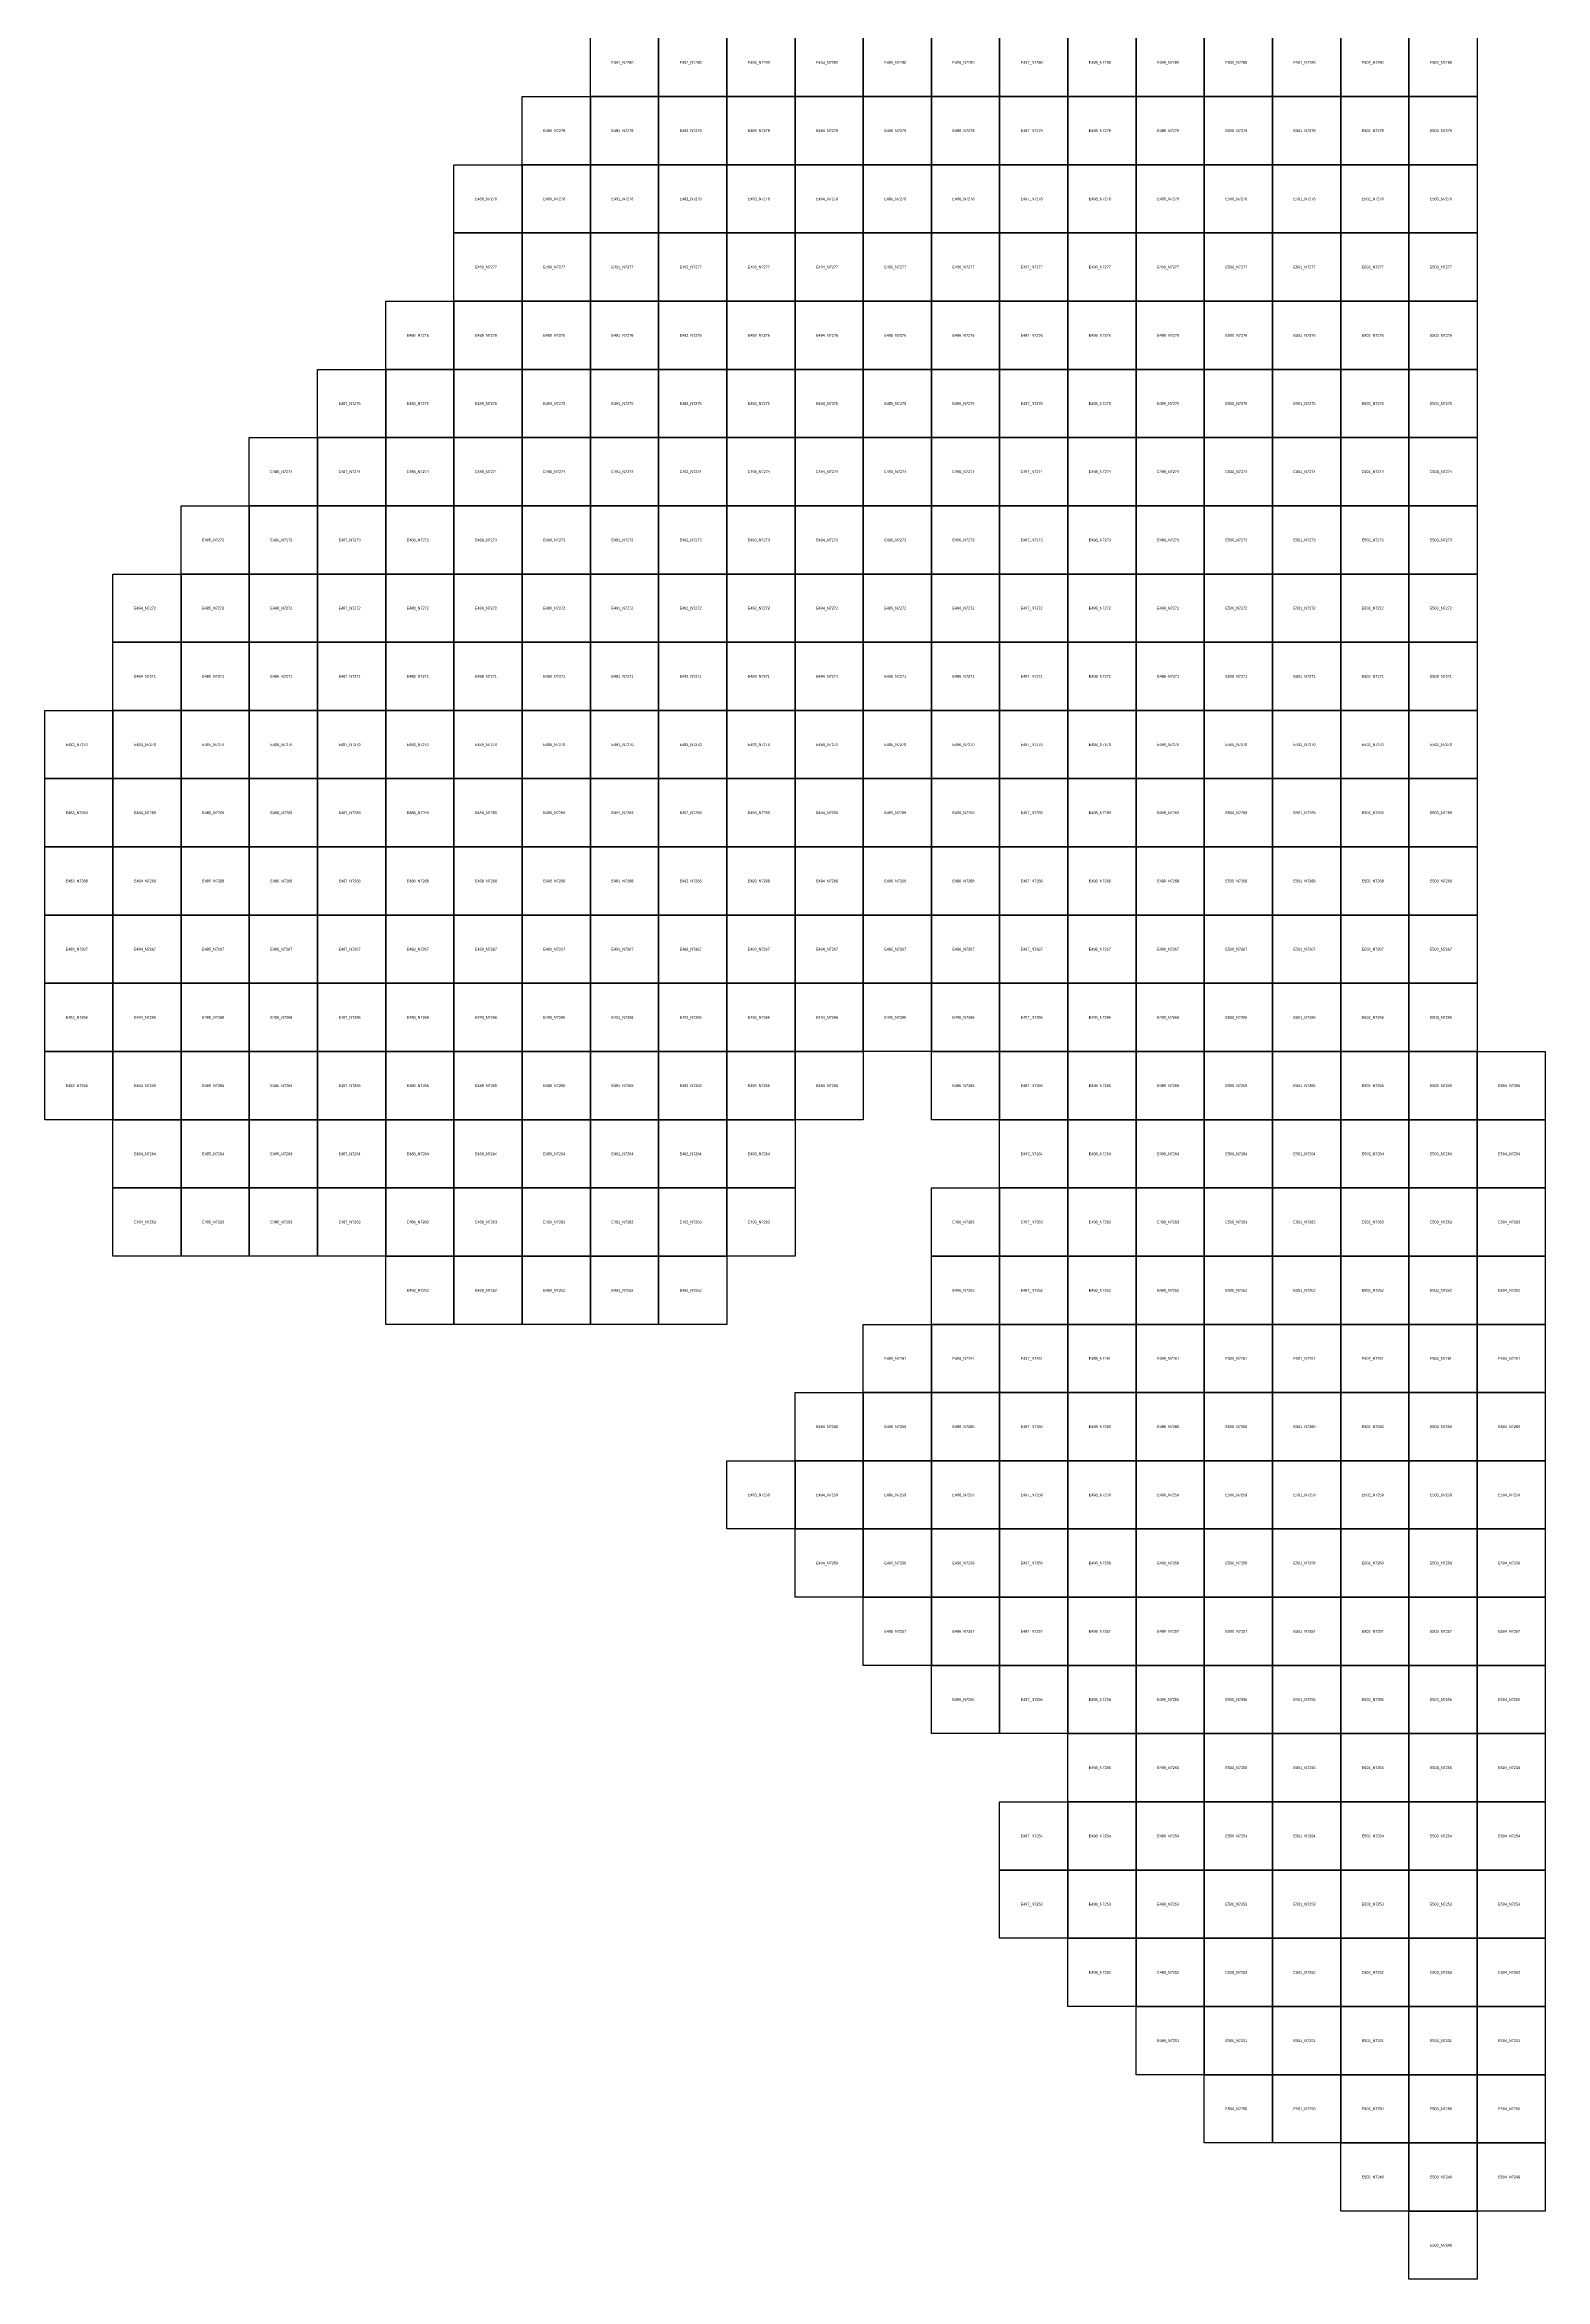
# Model space of a CAD drawing. Extents: x 325010 to 598009, y 7224244 to 7546188.
# Drawn here: x 483000 to 505000, y 7248000 to 7280760 of the extents above; entities that cross this region are included whole.
import ezdxf

# ---------------------------------------------------------------- set-up
doc = ezdxf.new("R2010")
doc.units = 0
doc.layers.add('Limpopo_1', color=7, linetype='Continuous')

msp = doc.modelspace()

# ---------------------------------------------------------------- linework, layer by layer
for points in [[(503000, 7280000), (503000, 7281000), (504000, 7281000), (504000, 7280000)], [(503000, 7279000), (503000, 7280000), (504000, 7280000), (504000, 7279000)], [(503000, 7278000), (503000, 7279000), (504000, 7279000), (504000, 7278000)], [(503000, 7277000), (503000, 7278000), (504000, 7278000), (504000, 7277000)], [(503000, 7276000), (503000, 7277000), (504000, 7277000), (504000, 7276000)], [(503000, 7275000), (503000, 7276000), (504000, 7276000), (504000, 7275000)], [(503000, 7274000), (503000, 7275000), (504000, 7275000), (504000, 7274000)], [(503000, 7273000), (503000, 7274000), (504000, 7274000), (504000, 7273000)], [(503000, 7272000), (503000, 7273000), (504000, 7273000), (504000, 7272000)], [(503000, 7271000), (503000, 7272000), (504000, 7272000), (504000, 7271000)], [(503000, 7270000), (503000, 7271000), (504000, 7271000), (504000, 7270000)], [(503000, 7269000), (503000, 7270000), (504000, 7270000), (504000, 7269000)], [(503000, 7268000), (503000, 7269000), (504000, 7269000), (504000, 7268000)], [(503000, 7267000), (503000, 7268000), (504000, 7268000), (504000, 7267000)], [(503000, 7266000), (503000, 7267000), (504000, 7267000), (504000, 7266000)], [(503000, 7265000), (503000, 7266000), (504000, 7266000), (504000, 7265000)], [(504000, 7265000), (504000, 7266000), (505000, 7266000), (505000, 7265000)], [(504000, 7264000), (504000, 7265000), (505000, 7265000), (505000, 7264000)], [(504000, 7263000), (504000, 7264000), (505000, 7264000), (505000, 7263000)], [(504000, 7262000), (504000, 7263000), (505000, 7263000), (505000, 7262000)], [(504000, 7261000), (504000, 7262000), (505000, 7262000), (505000, 7261000)], [(504000, 7260000), (504000, 7261000), (505000, 7261000), (505000, 7260000)], [(504000, 7259000), (504000, 7260000), (505000, 7260000), (505000, 7259000)], [(504000, 7258000), (504000, 7259000), (505000, 7259000), (505000, 7258000)], [(504000, 7257000), (504000, 7258000), (505000, 7258000), (505000, 7257000)], [(504000, 7256000), (504000, 7257000), (505000, 7257000), (505000, 7256000)], [(504000, 7255000), (504000, 7256000), (505000, 7256000), (505000, 7255000)], [(504000, 7254000), (504000, 7255000), (505000, 7255000), (505000, 7254000)], [(504000, 7253000), (504000, 7254000), (505000, 7254000), (505000, 7253000)], [(504000, 7252000), (504000, 7253000), (505000, 7253000), (505000, 7252000)], [(504000, 7251000), (504000, 7252000), (505000, 7252000), (505000, 7251000)], [(504000, 7250000), (504000, 7251000), (505000, 7251000), (505000, 7250000)], [(504000, 7249000), (504000, 7250000), (505000, 7250000), (505000, 7249000)]]:
    msp.add_lwpolyline(points, close=True)
at = {"layer": 'Limpopo_1'}
for points in [[(491000, 7280000), (491000, 7281000), (492000, 7281000), (492000, 7280000)], [(492000, 7280000), (492000, 7281000), (493000, 7281000), (493000, 7280000)], [(493000, 7280000), (493000, 7281000), (494000, 7281000), (494000, 7280000)], [(494000, 7280000), (494000, 7281000), (495000, 7281000), (495000, 7280000)], [(495000, 7280000), (495000, 7281000), (496000, 7281000), (496000, 7280000)], [(496000, 7280000), (496000, 7281000), (497000, 7281000), (497000, 7280000)], [(497000, 7280000), (497000, 7281000), (498000, 7281000), (498000, 7280000)], [(498000, 7280000), (498000, 7281000), (499000, 7281000), (499000, 7280000)], [(499000, 7280000), (499000, 7281000), (500000, 7281000), (500000, 7280000)], [(500000, 7280000), (500000, 7281000), (501000, 7281000), (501000, 7280000)], [(501000, 7280000), (501000, 7281000), (502000, 7281000), (502000, 7280000)], [(502000, 7280000), (502000, 7281000), (503000, 7281000), (503000, 7280000)], [(490000, 7279000), (490000, 7280000), (491000, 7280000), (491000, 7279000)], [(491000, 7279000), (491000, 7280000), (492000, 7280000), (492000, 7279000)], [(492000, 7279000), (492000, 7280000), (493000, 7280000), (493000, 7279000)], [(493000, 7279000), (493000, 7280000), (494000, 7280000), (494000, 7279000)], [(494000, 7279000), (494000, 7280000), (495000, 7280000), (495000, 7279000)], [(495000, 7279000), (495000, 7280000), (496000, 7280000), (496000, 7279000)], [(496000, 7279000), (496000, 7280000), (497000, 7280000), (497000, 7279000)], [(497000, 7279000), (497000, 7280000), (498000, 7280000), (498000, 7279000)], [(498000, 7279000), (498000, 7280000), (499000, 7280000), (499000, 7279000)], [(499000, 7279000), (499000, 7280000), (500000, 7280000), (500000, 7279000)], [(500000, 7279000), (500000, 7280000), (501000, 7280000), (501000, 7279000)], [(501000, 7279000), (501000, 7280000), (502000, 7280000), (502000, 7279000)], [(502000, 7279000), (502000, 7280000), (503000, 7280000), (503000, 7279000)], [(489000, 7278000), (489000, 7279000), (490000, 7279000), (490000, 7278000)], [(490000, 7278000), (490000, 7279000), (491000, 7279000), (491000, 7278000)], [(491000, 7278000), (491000, 7279000), (492000, 7279000), (492000, 7278000)], [(492000, 7278000), (492000, 7279000), (493000, 7279000), (493000, 7278000)], [(493000, 7278000), (493000, 7279000), (494000, 7279000), (494000, 7278000)], [(494000, 7278000), (494000, 7279000), (495000, 7279000), (495000, 7278000)], [(495000, 7278000), (495000, 7279000), (496000, 7279000), (496000, 7278000)], [(496000, 7278000), (496000, 7279000), (497000, 7279000), (497000, 7278000)], [(497000, 7278000), (497000, 7279000), (498000, 7279000), (498000, 7278000)], [(498000, 7278000), (498000, 7279000), (499000, 7279000), (499000, 7278000)], [(499000, 7278000), (499000, 7279000), (500000, 7279000), (500000, 7278000)], [(500000, 7278000), (500000, 7279000), (501000, 7279000), (501000, 7278000)], [(501000, 7278000), (501000, 7279000), (502000, 7279000), (502000, 7278000)], [(502000, 7278000), (502000, 7279000), (503000, 7279000), (503000, 7278000)], [(489000, 7277000), (489000, 7278000), (490000, 7278000), (490000, 7277000)], [(490000, 7277000), (490000, 7278000), (491000, 7278000), (491000, 7277000)], [(491000, 7277000), (491000, 7278000), (492000, 7278000), (492000, 7277000)], [(492000, 7277000), (492000, 7278000), (493000, 7278000), (493000, 7277000)], [(493000, 7277000), (493000, 7278000), (494000, 7278000), (494000, 7277000)], [(494000, 7277000), (494000, 7278000), (495000, 7278000), (495000, 7277000)], [(495000, 7277000), (495000, 7278000), (496000, 7278000), (496000, 7277000)], [(496000, 7277000), (496000, 7278000), (497000, 7278000), (497000, 7277000)], [(497000, 7277000), (497000, 7278000), (498000, 7278000), (498000, 7277000)], [(498000, 7277000), (498000, 7278000), (499000, 7278000), (499000, 7277000)], [(499000, 7277000), (499000, 7278000), (500000, 7278000), (500000, 7277000)], [(500000, 7277000), (500000, 7278000), (501000, 7278000), (501000, 7277000)], [(501000, 7277000), (501000, 7278000), (502000, 7278000), (502000, 7277000)], [(502000, 7277000), (502000, 7278000), (503000, 7278000), (503000, 7277000)], [(488000, 7276000), (488000, 7277000), (489000, 7277000), (489000, 7276000)], [(489000, 7276000), (489000, 7277000), (490000, 7277000), (490000, 7276000)], [(490000, 7276000), (490000, 7277000), (491000, 7277000), (491000, 7276000)], [(491000, 7276000), (491000, 7277000), (492000, 7277000), (492000, 7276000)], [(492000, 7276000), (492000, 7277000), (493000, 7277000), (493000, 7276000)], [(493000, 7276000), (493000, 7277000), (494000, 7277000), (494000, 7276000)], [(494000, 7276000), (494000, 7277000), (495000, 7277000), (495000, 7276000)], [(495000, 7276000), (495000, 7277000), (496000, 7277000), (496000, 7276000)], [(496000, 7276000), (496000, 7277000), (497000, 7277000), (497000, 7276000)], [(497000, 7276000), (497000, 7277000), (498000, 7277000), (498000, 7276000)], [(498000, 7276000), (498000, 7277000), (499000, 7277000), (499000, 7276000)], [(499000, 7276000), (499000, 7277000), (500000, 7277000), (500000, 7276000)], [(500000, 7276000), (500000, 7277000), (501000, 7277000), (501000, 7276000)], [(501000, 7276000), (501000, 7277000), (502000, 7277000), (502000, 7276000)], [(502000, 7276000), (502000, 7277000), (503000, 7277000), (503000, 7276000)], [(487000, 7275000), (487000, 7276000), (488000, 7276000), (488000, 7275000)], [(488000, 7275000), (488000, 7276000), (489000, 7276000), (489000, 7275000)], [(489000, 7275000), (489000, 7276000), (490000, 7276000), (490000, 7275000)], [(490000, 7275000), (490000, 7276000), (491000, 7276000), (491000, 7275000)], [(491000, 7275000), (491000, 7276000), (492000, 7276000), (492000, 7275000)], [(492000, 7275000), (492000, 7276000), (493000, 7276000), (493000, 7275000)], [(493000, 7275000), (493000, 7276000), (494000, 7276000), (494000, 7275000)], [(494000, 7275000), (494000, 7276000), (495000, 7276000), (495000, 7275000)], [(495000, 7275000), (495000, 7276000), (496000, 7276000), (496000, 7275000)], [(496000, 7275000), (496000, 7276000), (497000, 7276000), (497000, 7275000)], [(497000, 7275000), (497000, 7276000), (498000, 7276000), (498000, 7275000)], [(498000, 7275000), (498000, 7276000), (499000, 7276000), (499000, 7275000)], [(499000, 7275000), (499000, 7276000), (500000, 7276000), (500000, 7275000)], [(500000, 7275000), (500000, 7276000), (501000, 7276000), (501000, 7275000)], [(501000, 7275000), (501000, 7276000), (502000, 7276000), (502000, 7275000)], [(502000, 7275000), (502000, 7276000), (503000, 7276000), (503000, 7275000)], [(486000, 7274000), (486000, 7275000), (487000, 7275000), (487000, 7274000)], [(487000, 7274000), (487000, 7275000), (488000, 7275000), (488000, 7274000)], [(488000, 7274000), (488000, 7275000), (489000, 7275000), (489000, 7274000)], [(489000, 7274000), (489000, 7275000), (490000, 7275000), (490000, 7274000)], [(490000, 7274000), (490000, 7275000), (491000, 7275000), (491000, 7274000)], [(491000, 7274000), (491000, 7275000), (492000, 7275000), (492000, 7274000)], [(492000, 7274000), (492000, 7275000), (493000, 7275000), (493000, 7274000)], [(493000, 7274000), (493000, 7275000), (494000, 7275000), (494000, 7274000)], [(494000, 7274000), (494000, 7275000), (495000, 7275000), (495000, 7274000)], [(495000, 7274000), (495000, 7275000), (496000, 7275000), (496000, 7274000)], [(496000, 7274000), (496000, 7275000), (497000, 7275000), (497000, 7274000)], [(497000, 7274000), (497000, 7275000), (498000, 7275000), (498000, 7274000)], [(498000, 7274000), (498000, 7275000), (499000, 7275000), (499000, 7274000)], [(499000, 7274000), (499000, 7275000), (500000, 7275000), (500000, 7274000)], [(500000, 7274000), (500000, 7275000), (501000, 7275000), (501000, 7274000)], [(501000, 7274000), (501000, 7275000), (502000, 7275000), (502000, 7274000)], [(502000, 7274000), (502000, 7275000), (503000, 7275000), (503000, 7274000)], [(485000, 7273000), (485000, 7274000), (486000, 7274000), (486000, 7273000)], [(486000, 7273000), (486000, 7274000), (487000, 7274000), (487000, 7273000)], [(487000, 7273000), (487000, 7274000), (488000, 7274000), (488000, 7273000)], [(488000, 7273000), (488000, 7274000), (489000, 7274000), (489000, 7273000)], [(489000, 7273000), (489000, 7274000), (490000, 7274000), (490000, 7273000)], [(490000, 7273000), (490000, 7274000), (491000, 7274000), (491000, 7273000)], [(491000, 7273000), (491000, 7274000), (492000, 7274000), (492000, 7273000)], [(492000, 7273000), (492000, 7274000), (493000, 7274000), (493000, 7273000)], [(493000, 7273000), (493000, 7274000), (494000, 7274000), (494000, 7273000)], [(494000, 7273000), (494000, 7274000), (495000, 7274000), (495000, 7273000)], [(495000, 7273000), (495000, 7274000), (496000, 7274000), (496000, 7273000)], [(496000, 7273000), (496000, 7274000), (497000, 7274000), (497000, 7273000)], [(497000, 7273000), (497000, 7274000), (498000, 7274000), (498000, 7273000)], [(498000, 7273000), (498000, 7274000), (499000, 7274000), (499000, 7273000)], [(499000, 7273000), (499000, 7274000), (500000, 7274000), (500000, 7273000)], [(500000, 7273000), (500000, 7274000), (501000, 7274000), (501000, 7273000)], [(501000, 7273000), (501000, 7274000), (502000, 7274000), (502000, 7273000)], [(502000, 7273000), (502000, 7274000), (503000, 7274000), (503000, 7273000)], [(484000, 7272000), (484000, 7273000), (485000, 7273000), (485000, 7272000)], [(485000, 7272000), (485000, 7273000), (486000, 7273000), (486000, 7272000)], [(486000, 7272000), (486000, 7273000), (487000, 7273000), (487000, 7272000)], [(487000, 7272000), (487000, 7273000), (488000, 7273000), (488000, 7272000)], [(488000, 7272000), (488000, 7273000), (489000, 7273000), (489000, 7272000)], [(489000, 7272000), (489000, 7273000), (490000, 7273000), (490000, 7272000)], [(490000, 7272000), (490000, 7273000), (491000, 7273000), (491000, 7272000)], [(491000, 7272000), (491000, 7273000), (492000, 7273000), (492000, 7272000)], [(492000, 7272000), (492000, 7273000), (493000, 7273000), (493000, 7272000)], [(493000, 7272000), (493000, 7273000), (494000, 7273000), (494000, 7272000)], [(494000, 7272000), (494000, 7273000), (495000, 7273000), (495000, 7272000)], [(495000, 7272000), (495000, 7273000), (496000, 7273000), (496000, 7272000)], [(496000, 7272000), (496000, 7273000), (497000, 7273000), (497000, 7272000)], [(497000, 7272000), (497000, 7273000), (498000, 7273000), (498000, 7272000)], [(498000, 7272000), (498000, 7273000), (499000, 7273000), (499000, 7272000)], [(499000, 7272000), (499000, 7273000), (500000, 7273000), (500000, 7272000)], [(500000, 7272000), (500000, 7273000), (501000, 7273000), (501000, 7272000)], [(501000, 7272000), (501000, 7273000), (502000, 7273000), (502000, 7272000)], [(502000, 7272000), (502000, 7273000), (503000, 7273000), (503000, 7272000)], [(484000, 7271000), (484000, 7272000), (485000, 7272000), (485000, 7271000)], [(485000, 7271000), (485000, 7272000), (486000, 7272000), (486000, 7271000)], [(486000, 7271000), (486000, 7272000), (487000, 7272000), (487000, 7271000)], [(487000, 7271000), (487000, 7272000), (488000, 7272000), (488000, 7271000)], [(488000, 7271000), (488000, 7272000), (489000, 7272000), (489000, 7271000)], [(489000, 7271000), (489000, 7272000), (490000, 7272000), (490000, 7271000)], [(490000, 7271000), (490000, 7272000), (491000, 7272000), (491000, 7271000)], [(491000, 7271000), (491000, 7272000), (492000, 7272000), (492000, 7271000)], [(492000, 7271000), (492000, 7272000), (493000, 7272000), (493000, 7271000)], [(493000, 7271000), (493000, 7272000), (494000, 7272000), (494000, 7271000)], [(494000, 7271000), (494000, 7272000), (495000, 7272000), (495000, 7271000)], [(495000, 7271000), (495000, 7272000), (496000, 7272000), (496000, 7271000)], [(496000, 7271000), (496000, 7272000), (497000, 7272000), (497000, 7271000)], [(497000, 7271000), (497000, 7272000), (498000, 7272000), (498000, 7271000)], [(498000, 7271000), (498000, 7272000), (499000, 7272000), (499000, 7271000)], [(499000, 7271000), (499000, 7272000), (500000, 7272000), (500000, 7271000)], [(500000, 7271000), (500000, 7272000), (501000, 7272000), (501000, 7271000)], [(501000, 7271000), (501000, 7272000), (502000, 7272000), (502000, 7271000)], [(502000, 7271000), (502000, 7272000), (503000, 7272000), (503000, 7271000)], [(483000, 7270000), (483000, 7271000), (484000, 7271000), (484000, 7270000)], [(484000, 7270000), (484000, 7271000), (485000, 7271000), (485000, 7270000)], [(485000, 7270000), (485000, 7271000), (486000, 7271000), (486000, 7270000)], [(486000, 7270000), (486000, 7271000), (487000, 7271000), (487000, 7270000)], [(487000, 7270000), (487000, 7271000), (488000, 7271000), (488000, 7270000)], [(488000, 7270000), (488000, 7271000), (489000, 7271000), (489000, 7270000)], [(489000, 7270000), (489000, 7271000), (490000, 7271000), (490000, 7270000)], [(490000, 7270000), (490000, 7271000), (491000, 7271000), (491000, 7270000)], [(491000, 7270000), (491000, 7271000), (492000, 7271000), (492000, 7270000)], [(492000, 7270000), (492000, 7271000), (493000, 7271000), (493000, 7270000)], [(493000, 7270000), (493000, 7271000), (494000, 7271000), (494000, 7270000)], [(494000, 7270000), (494000, 7271000), (495000, 7271000), (495000, 7270000)], [(495000, 7270000), (495000, 7271000), (496000, 7271000), (496000, 7270000)], [(496000, 7270000), (496000, 7271000), (497000, 7271000), (497000, 7270000)], [(497000, 7270000), (497000, 7271000), (498000, 7271000), (498000, 7270000)], [(498000, 7270000), (498000, 7271000), (499000, 7271000), (499000, 7270000)], [(499000, 7270000), (499000, 7271000), (500000, 7271000), (500000, 7270000)], [(500000, 7270000), (500000, 7271000), (501000, 7271000), (501000, 7270000)], [(501000, 7270000), (501000, 7271000), (502000, 7271000), (502000, 7270000)], [(502000, 7270000), (502000, 7271000), (503000, 7271000), (503000, 7270000)], [(483000, 7269000), (483000, 7270000), (484000, 7270000), (484000, 7269000)], [(484000, 7269000), (484000, 7270000), (485000, 7270000), (485000, 7269000)], [(485000, 7269000), (485000, 7270000), (486000, 7270000), (486000, 7269000)], [(486000, 7269000), (486000, 7270000), (487000, 7270000), (487000, 7269000)], [(487000, 7269000), (487000, 7270000), (488000, 7270000), (488000, 7269000)], [(488000, 7269000), (488000, 7270000), (489000, 7270000), (489000, 7269000)], [(489000, 7269000), (489000, 7270000), (490000, 7270000), (490000, 7269000)], [(490000, 7269000), (490000, 7270000), (491000, 7270000), (491000, 7269000)], [(491000, 7269000), (491000, 7270000), (492000, 7270000), (492000, 7269000)], [(492000, 7269000), (492000, 7270000), (493000, 7270000), (493000, 7269000)], [(493000, 7269000), (493000, 7270000), (494000, 7270000), (494000, 7269000)], [(494000, 7269000), (494000, 7270000), (495000, 7270000), (495000, 7269000)], [(495000, 7269000), (495000, 7270000), (496000, 7270000), (496000, 7269000)], [(496000, 7269000), (496000, 7270000), (497000, 7270000), (497000, 7269000)], [(497000, 7269000), (497000, 7270000), (498000, 7270000), (498000, 7269000)], [(498000, 7269000), (498000, 7270000), (499000, 7270000), (499000, 7269000)], [(499000, 7269000), (499000, 7270000), (500000, 7270000), (500000, 7269000)], [(500000, 7269000), (500000, 7270000), (501000, 7270000), (501000, 7269000)], [(501000, 7269000), (501000, 7270000), (502000, 7270000), (502000, 7269000)], [(502000, 7269000), (502000, 7270000), (503000, 7270000), (503000, 7269000)], [(483000, 7268000), (483000, 7269000), (484000, 7269000), (484000, 7268000)], [(484000, 7268000), (484000, 7269000), (485000, 7269000), (485000, 7268000)], [(485000, 7268000), (485000, 7269000), (486000, 7269000), (486000, 7268000)], [(486000, 7268000), (486000, 7269000), (487000, 7269000), (487000, 7268000)], [(487000, 7268000), (487000, 7269000), (488000, 7269000), (488000, 7268000)], [(488000, 7268000), (488000, 7269000), (489000, 7269000), (489000, 7268000)], [(489000, 7268000), (489000, 7269000), (490000, 7269000), (490000, 7268000)], [(490000, 7268000), (490000, 7269000), (491000, 7269000), (491000, 7268000)], [(491000, 7268000), (491000, 7269000), (492000, 7269000), (492000, 7268000)], [(492000, 7268000), (492000, 7269000), (493000, 7269000), (493000, 7268000)], [(493000, 7268000), (493000, 7269000), (494000, 7269000), (494000, 7268000)], [(494000, 7268000), (494000, 7269000), (495000, 7269000), (495000, 7268000)], [(495000, 7268000), (495000, 7269000), (496000, 7269000), (496000, 7268000)], [(496000, 7268000), (496000, 7269000), (497000, 7269000), (497000, 7268000)], [(497000, 7268000), (497000, 7269000), (498000, 7269000), (498000, 7268000)], [(498000, 7268000), (498000, 7269000), (499000, 7269000), (499000, 7268000)], [(499000, 7268000), (499000, 7269000), (500000, 7269000), (500000, 7268000)], [(500000, 7268000), (500000, 7269000), (501000, 7269000), (501000, 7268000)], [(501000, 7268000), (501000, 7269000), (502000, 7269000), (502000, 7268000)], [(502000, 7268000), (502000, 7269000), (503000, 7269000), (503000, 7268000)], [(483000, 7267000), (483000, 7268000), (484000, 7268000), (484000, 7267000)], [(484000, 7267000), (484000, 7268000), (485000, 7268000), (485000, 7267000)], [(485000, 7267000), (485000, 7268000), (486000, 7268000), (486000, 7267000)], [(486000, 7267000), (486000, 7268000), (487000, 7268000), (487000, 7267000)], [(487000, 7267000), (487000, 7268000), (488000, 7268000), (488000, 7267000)], [(488000, 7267000), (488000, 7268000), (489000, 7268000), (489000, 7267000)], [(489000, 7267000), (489000, 7268000), (490000, 7268000), (490000, 7267000)], [(490000, 7267000), (490000, 7268000), (491000, 7268000), (491000, 7267000)], [(491000, 7267000), (491000, 7268000), (492000, 7268000), (492000, 7267000)], [(492000, 7267000), (492000, 7268000), (493000, 7268000), (493000, 7267000)], [(493000, 7267000), (493000, 7268000), (494000, 7268000), (494000, 7267000)], [(494000, 7267000), (494000, 7268000), (495000, 7268000), (495000, 7267000)], [(495000, 7267000), (495000, 7268000), (496000, 7268000), (496000, 7267000)], [(496000, 7267000), (496000, 7268000), (497000, 7268000), (497000, 7267000)], [(497000, 7267000), (497000, 7268000), (498000, 7268000), (498000, 7267000)], [(498000, 7267000), (498000, 7268000), (499000, 7268000), (499000, 7267000)], [(499000, 7267000), (499000, 7268000), (500000, 7268000), (500000, 7267000)], [(500000, 7267000), (500000, 7268000), (501000, 7268000), (501000, 7267000)], [(501000, 7267000), (501000, 7268000), (502000, 7268000), (502000, 7267000)], [(502000, 7267000), (502000, 7268000), (503000, 7268000), (503000, 7267000)], [(483000, 7266000), (483000, 7267000), (484000, 7267000), (484000, 7266000)], [(484000, 7266000), (484000, 7267000), (485000, 7267000), (485000, 7266000)], [(485000, 7266000), (485000, 7267000), (486000, 7267000), (486000, 7266000)], [(486000, 7266000), (486000, 7267000), (487000, 7267000), (487000, 7266000)], [(487000, 7266000), (487000, 7267000), (488000, 7267000), (488000, 7266000)], [(488000, 7266000), (488000, 7267000), (489000, 7267000), (489000, 7266000)], [(489000, 7266000), (489000, 7267000), (490000, 7267000), (490000, 7266000)], [(490000, 7266000), (490000, 7267000), (491000, 7267000), (491000, 7266000)], [(491000, 7266000), (491000, 7267000), (492000, 7267000), (492000, 7266000)], [(492000, 7266000), (492000, 7267000), (493000, 7267000), (493000, 7266000)], [(493000, 7266000), (493000, 7267000), (494000, 7267000), (494000, 7266000)], [(494000, 7266000), (494000, 7267000), (495000, 7267000), (495000, 7266000)], [(495000, 7266000), (495000, 7267000), (496000, 7267000), (496000, 7266000)], [(496000, 7266000), (496000, 7267000), (497000, 7267000), (497000, 7266000)], [(497000, 7266000), (497000, 7267000), (498000, 7267000), (498000, 7266000)], [(498000, 7266000), (498000, 7267000), (499000, 7267000), (499000, 7266000)], [(499000, 7266000), (499000, 7267000), (500000, 7267000), (500000, 7266000)], [(500000, 7266000), (500000, 7267000), (501000, 7267000), (501000, 7266000)], [(501000, 7266000), (501000, 7267000), (502000, 7267000), (502000, 7266000)], [(502000, 7266000), (502000, 7267000), (503000, 7267000), (503000, 7266000)], [(483000, 7265000), (483000, 7266000), (484000, 7266000), (484000, 7265000)], [(484000, 7265000), (484000, 7266000), (485000, 7266000), (485000, 7265000)], [(485000, 7265000), (485000, 7266000), (486000, 7266000), (486000, 7265000)], [(486000, 7265000), (486000, 7266000), (487000, 7266000), (487000, 7265000)], [(487000, 7265000), (487000, 7266000), (488000, 7266000), (488000, 7265000)], [(488000, 7265000), (488000, 7266000), (489000, 7266000), (489000, 7265000)], [(489000, 7265000), (489000, 7266000), (490000, 7266000), (490000, 7265000)], [(490000, 7265000), (490000, 7266000), (491000, 7266000), (491000, 7265000)], [(491000, 7265000), (491000, 7266000), (492000, 7266000), (492000, 7265000)], [(492000, 7265000), (492000, 7266000), (493000, 7266000), (493000, 7265000)], [(493000, 7265000), (493000, 7266000), (494000, 7266000), (494000, 7265000)], [(494000, 7265000), (494000, 7266000), (495000, 7266000), (495000, 7265000)], [(496000, 7265000), (496000, 7266000), (497000, 7266000), (497000, 7265000)], [(497000, 7265000), (497000, 7266000), (498000, 7266000), (498000, 7265000)], [(498000, 7265000), (498000, 7266000), (499000, 7266000), (499000, 7265000)], [(499000, 7265000), (499000, 7266000), (500000, 7266000), (500000, 7265000)], [(500000, 7265000), (500000, 7266000), (501000, 7266000), (501000, 7265000)], [(501000, 7265000), (501000, 7266000), (502000, 7266000), (502000, 7265000)], [(502000, 7265000), (502000, 7266000), (503000, 7266000), (503000, 7265000)], [(484000, 7264000), (484000, 7265000), (485000, 7265000), (485000, 7264000)], [(485000, 7264000), (485000, 7265000), (486000, 7265000), (486000, 7264000)], [(486000, 7264000), (486000, 7265000), (487000, 7265000), (487000, 7264000)], [(487000, 7264000), (487000, 7265000), (488000, 7265000), (488000, 7264000)], [(488000, 7264000), (488000, 7265000), (489000, 7265000), (489000, 7264000)], [(489000, 7264000), (489000, 7265000), (490000, 7265000), (490000, 7264000)], [(490000, 7264000), (490000, 7265000), (491000, 7265000), (491000, 7264000)], [(491000, 7264000), (491000, 7265000), (492000, 7265000), (492000, 7264000)], [(492000, 7264000), (492000, 7265000), (493000, 7265000), (493000, 7264000)], [(493000, 7264000), (493000, 7265000), (494000, 7265000), (494000, 7264000)], [(497000, 7264000), (497000, 7265000), (498000, 7265000), (498000, 7264000)], [(498000, 7264000), (498000, 7265000), (499000, 7265000), (499000, 7264000)], [(499000, 7264000), (499000, 7265000), (500000, 7265000), (500000, 7264000)], [(500000, 7264000), (500000, 7265000), (501000, 7265000), (501000, 7264000)], [(501000, 7264000), (501000, 7265000), (502000, 7265000), (502000, 7264000)], [(502000, 7264000), (502000, 7265000), (503000, 7265000), (503000, 7264000)], [(503000, 7264000), (503000, 7265000), (504000, 7265000), (504000, 7264000)], [(484000, 7263000), (484000, 7264000), (485000, 7264000), (485000, 7263000)], [(485000, 7263000), (485000, 7264000), (486000, 7264000), (486000, 7263000)], [(486000, 7263000), (486000, 7264000), (487000, 7264000), (487000, 7263000)], [(487000, 7263000), (487000, 7264000), (488000, 7264000), (488000, 7263000)], [(488000, 7263000), (488000, 7264000), (489000, 7264000), (489000, 7263000)], [(489000, 7263000), (489000, 7264000), (490000, 7264000), (490000, 7263000)], [(490000, 7263000), (490000, 7264000), (491000, 7264000), (491000, 7263000)], [(491000, 7263000), (491000, 7264000), (492000, 7264000), (492000, 7263000)], [(492000, 7263000), (492000, 7264000), (493000, 7264000), (493000, 7263000)], [(493000, 7263000), (493000, 7264000), (494000, 7264000), (494000, 7263000)], [(496000, 7263000), (496000, 7264000), (497000, 7264000), (497000, 7263000)], [(497000, 7263000), (497000, 7264000), (498000, 7264000), (498000, 7263000)], [(498000, 7263000), (498000, 7264000), (499000, 7264000), (499000, 7263000)], [(499000, 7263000), (499000, 7264000), (500000, 7264000), (500000, 7263000)], [(500000, 7263000), (500000, 7264000), (501000, 7264000), (501000, 7263000)], [(501000, 7263000), (501000, 7264000), (502000, 7264000), (502000, 7263000)], [(502000, 7263000), (502000, 7264000), (503000, 7264000), (503000, 7263000)], [(503000, 7263000), (503000, 7264000), (504000, 7264000), (504000, 7263000)], [(488000, 7262000), (488000, 7263000), (489000, 7263000), (489000, 7262000)], [(489000, 7262000), (489000, 7263000), (490000, 7263000), (490000, 7262000)], [(490000, 7262000), (490000, 7263000), (491000, 7263000), (491000, 7262000)], [(491000, 7262000), (491000, 7263000), (492000, 7263000), (492000, 7262000)], [(492000, 7262000), (492000, 7263000), (493000, 7263000), (493000, 7262000)], [(496000, 7262000), (496000, 7263000), (497000, 7263000), (497000, 7262000)], [(497000, 7262000), (497000, 7263000), (498000, 7263000), (498000, 7262000)], [(498000, 7262000), (498000, 7263000), (499000, 7263000), (499000, 7262000)], [(499000, 7262000), (499000, 7263000), (500000, 7263000), (500000, 7262000)], [(500000, 7262000), (500000, 7263000), (501000, 7263000), (501000, 7262000)], [(501000, 7262000), (501000, 7263000), (502000, 7263000), (502000, 7262000)], [(502000, 7262000), (502000, 7263000), (503000, 7263000), (503000, 7262000)], [(503000, 7262000), (503000, 7263000), (504000, 7263000), (504000, 7262000)], [(495000, 7261000), (495000, 7262000), (496000, 7262000), (496000, 7261000)], [(496000, 7261000), (496000, 7262000), (497000, 7262000), (497000, 7261000)], [(497000, 7261000), (497000, 7262000), (498000, 7262000), (498000, 7261000)], [(498000, 7261000), (498000, 7262000), (499000, 7262000), (499000, 7261000)], [(499000, 7261000), (499000, 7262000), (500000, 7262000), (500000, 7261000)], [(500000, 7261000), (500000, 7262000), (501000, 7262000), (501000, 7261000)], [(501000, 7261000), (501000, 7262000), (502000, 7262000), (502000, 7261000)], [(502000, 7261000), (502000, 7262000), (503000, 7262000), (503000, 7261000)], [(503000, 7261000), (503000, 7262000), (504000, 7262000), (504000, 7261000)], [(494000, 7260000), (494000, 7261000), (495000, 7261000), (495000, 7260000)], [(495000, 7260000), (495000, 7261000), (496000, 7261000), (496000, 7260000)], [(496000, 7260000), (496000, 7261000), (497000, 7261000), (497000, 7260000)], [(497000, 7260000), (497000, 7261000), (498000, 7261000), (498000, 7260000)], [(498000, 7260000), (498000, 7261000), (499000, 7261000), (499000, 7260000)], [(499000, 7260000), (499000, 7261000), (500000, 7261000), (500000, 7260000)], [(500000, 7260000), (500000, 7261000), (501000, 7261000), (501000, 7260000)], [(501000, 7260000), (501000, 7261000), (502000, 7261000), (502000, 7260000)], [(502000, 7260000), (502000, 7261000), (503000, 7261000), (503000, 7260000)], [(503000, 7260000), (503000, 7261000), (504000, 7261000), (504000, 7260000)], [(493000, 7259000), (493000, 7260000), (494000, 7260000), (494000, 7259000)], [(494000, 7259000), (494000, 7260000), (495000, 7260000), (495000, 7259000)], [(495000, 7259000), (495000, 7260000), (496000, 7260000), (496000, 7259000)], [(496000, 7259000), (496000, 7260000), (497000, 7260000), (497000, 7259000)], [(497000, 7259000), (497000, 7260000), (498000, 7260000), (498000, 7259000)], [(498000, 7259000), (498000, 7260000), (499000, 7260000), (499000, 7259000)], [(499000, 7259000), (499000, 7260000), (500000, 7260000), (500000, 7259000)], [(500000, 7259000), (500000, 7260000), (501000, 7260000), (501000, 7259000)], [(501000, 7259000), (501000, 7260000), (502000, 7260000), (502000, 7259000)], [(502000, 7259000), (502000, 7260000), (503000, 7260000), (503000, 7259000)], [(503000, 7259000), (503000, 7260000), (504000, 7260000), (504000, 7259000)], [(494000, 7258000), (494000, 7259000), (495000, 7259000), (495000, 7258000)], [(495000, 7258000), (495000, 7259000), (496000, 7259000), (496000, 7258000)], [(496000, 7258000), (496000, 7259000), (497000, 7259000), (497000, 7258000)], [(497000, 7258000), (497000, 7259000), (498000, 7259000), (498000, 7258000)], [(498000, 7258000), (498000, 7259000), (499000, 7259000), (499000, 7258000)], [(499000, 7258000), (499000, 7259000), (500000, 7259000), (500000, 7258000)], [(500000, 7258000), (500000, 7259000), (501000, 7259000), (501000, 7258000)], [(501000, 7258000), (501000, 7259000), (502000, 7259000), (502000, 7258000)], [(502000, 7258000), (502000, 7259000), (503000, 7259000), (503000, 7258000)], [(503000, 7258000), (503000, 7259000), (504000, 7259000), (504000, 7258000)], [(495000, 7257000), (495000, 7258000), (496000, 7258000), (496000, 7257000)], [(496000, 7257000), (496000, 7258000), (497000, 7258000), (497000, 7257000)], [(497000, 7257000), (497000, 7258000), (498000, 7258000), (498000, 7257000)], [(498000, 7257000), (498000, 7258000), (499000, 7258000), (499000, 7257000)], [(499000, 7257000), (499000, 7258000), (500000, 7258000), (500000, 7257000)], [(500000, 7257000), (500000, 7258000), (501000, 7258000), (501000, 7257000)], [(501000, 7257000), (501000, 7258000), (502000, 7258000), (502000, 7257000)], [(502000, 7257000), (502000, 7258000), (503000, 7258000), (503000, 7257000)], [(503000, 7257000), (503000, 7258000), (504000, 7258000), (504000, 7257000)], [(496000, 7256000), (496000, 7257000), (497000, 7257000), (497000, 7256000)], [(497000, 7256000), (497000, 7257000), (498000, 7257000), (498000, 7256000)], [(498000, 7256000), (498000, 7257000), (499000, 7257000), (499000, 7256000)], [(499000, 7256000), (499000, 7257000), (500000, 7257000), (500000, 7256000)], [(500000, 7256000), (500000, 7257000), (501000, 7257000), (501000, 7256000)], [(501000, 7256000), (501000, 7257000), (502000, 7257000), (502000, 7256000)], [(502000, 7256000), (502000, 7257000), (503000, 7257000), (503000, 7256000)], [(503000, 7256000), (503000, 7257000), (504000, 7257000), (504000, 7256000)], [(498000, 7255000), (498000, 7256000), (499000, 7256000), (499000, 7255000)], [(499000, 7255000), (499000, 7256000), (500000, 7256000), (500000, 7255000)], [(500000, 7255000), (500000, 7256000), (501000, 7256000), (501000, 7255000)], [(501000, 7255000), (501000, 7256000), (502000, 7256000), (502000, 7255000)], [(502000, 7255000), (502000, 7256000), (503000, 7256000), (503000, 7255000)], [(503000, 7255000), (503000, 7256000), (504000, 7256000), (504000, 7255000)], [(497000, 7254000), (497000, 7255000), (498000, 7255000), (498000, 7254000)], [(498000, 7254000), (498000, 7255000), (499000, 7255000), (499000, 7254000)], [(499000, 7254000), (499000, 7255000), (500000, 7255000), (500000, 7254000)], [(500000, 7254000), (500000, 7255000), (501000, 7255000), (501000, 7254000)], [(501000, 7254000), (501000, 7255000), (502000, 7255000), (502000, 7254000)], [(502000, 7254000), (502000, 7255000), (503000, 7255000), (503000, 7254000)], [(503000, 7254000), (503000, 7255000), (504000, 7255000), (504000, 7254000)], [(497000, 7253000), (497000, 7254000), (498000, 7254000), (498000, 7253000)], [(498000, 7253000), (498000, 7254000), (499000, 7254000), (499000, 7253000)], [(499000, 7253000), (499000, 7254000), (500000, 7254000), (500000, 7253000)], [(500000, 7253000), (500000, 7254000), (501000, 7254000), (501000, 7253000)], [(501000, 7253000), (501000, 7254000), (502000, 7254000), (502000, 7253000)], [(502000, 7253000), (502000, 7254000), (503000, 7254000), (503000, 7253000)], [(503000, 7253000), (503000, 7254000), (504000, 7254000), (504000, 7253000)], [(498000, 7252000), (498000, 7253000), (499000, 7253000), (499000, 7252000)], [(499000, 7252000), (499000, 7253000), (500000, 7253000), (500000, 7252000)], [(500000, 7252000), (500000, 7253000), (501000, 7253000), (501000, 7252000)], [(501000, 7252000), (501000, 7253000), (502000, 7253000), (502000, 7252000)], [(502000, 7252000), (502000, 7253000), (503000, 7253000), (503000, 7252000)], [(503000, 7252000), (503000, 7253000), (504000, 7253000), (504000, 7252000)], [(499000, 7251000), (499000, 7252000), (500000, 7252000), (500000, 7251000)], [(500000, 7251000), (500000, 7252000), (501000, 7252000), (501000, 7251000)], [(501000, 7251000), (501000, 7252000), (502000, 7252000), (502000, 7251000)], [(502000, 7251000), (502000, 7252000), (503000, 7252000), (503000, 7251000)], [(503000, 7251000), (503000, 7252000), (504000, 7252000), (504000, 7251000)], [(500000, 7250000), (500000, 7251000), (501000, 7251000), (501000, 7250000)], [(501000, 7250000), (501000, 7251000), (502000, 7251000), (502000, 7250000)], [(502000, 7250000), (502000, 7251000), (503000, 7251000), (503000, 7250000)], [(503000, 7250000), (503000, 7251000), (504000, 7251000), (504000, 7250000)], [(502000, 7249000), (502000, 7250000), (503000, 7250000), (503000, 7249000)], [(503000, 7249000), (503000, 7250000), (504000, 7250000), (504000, 7249000)], [(503000, 7248000), (503000, 7249000), (504000, 7249000), (504000, 7248000)]]:
    msp.add_lwpolyline(points, close=True, dxfattribs=at)

# ---------------------------------------------------------------- texts
for s, p in [('E503_N7280', (503308, 7280480)), ('E503_N7279', (503308, 7279480)), ('E503_N7278', (503308, 7278480)), ('E503_N7277', (503308, 7277480)), ('E503_N7276', (503308, 7276480)), ('E503_N7275', (503308, 7275480)), ('E503_N7274', (503308, 7274480)), ('E503_N7273', (503308, 7273480)), ('E503_N7272', (503308, 7272480)), ('E503_N7271', (503308, 7271480)), ('E503_N7270', (503308, 7270480)), ('E503_N7269', (503308, 7269480)), ('E503_N7268', (503308, 7268480)), ('E503_N7267', (503308, 7267480)), ('E503_N7266', (503308, 7266480)), ('E503_N7265', (503308, 7265480)), ('E504_N7265', (504308, 7265480)), ('E504_N7264', (504308, 7264480)), ('E504_N7263', (504308, 7263480)), ('E504_N7262', (504308, 7262480)), ('E504_N7261', (504308, 7261480)), ('E504_N7260', (504308, 7260480)), ('E504_N7259', (504308, 7259480)), ('E504_N7258', (504308, 7258480)), ('E504_N7257', (504308, 7257480)), ('E504_N7256', (504308, 7256480)), ('E504_N7255', (504308, 7255480)), ('E504_N7254', (504308, 7254480)), ('E504_N7253', (504308, 7253480)), ('E504_N7252', (504308, 7252480)), ('E504_N7251', (504308, 7251480)), ('E504_N7250', (504308, 7250480)), ('E504_N7249', (504308, 7249480))]:
    msp.add_text(s, height=40).set_placement(p)
for s, p in [('E491_N7280', (491308, 7280480)), ('E492_N7280', (492308, 7280480)), ('E493_N7280', (493308, 7280480)), ('E494_N7280', (494308, 7280480)), ('E495_N7280', (495308, 7280480)), ('E496_N7280', (496308, 7280480)), ('E497_N7280', (497308, 7280480)), ('E498_N7280', (498308, 7280480)), ('E499_N7280', (499308, 7280480)), ('E500_N7280', (500308, 7280480)), ('E501_N7280', (501308, 7280480)), ('E502_N7280', (502308, 7280480)), ('E490_N7279', (490308, 7279480)), ('E491_N7279', (491308, 7279480)), ('E492_N7279', (492308, 7279480)), ('E493_N7279', (493308, 7279480)), ('E494_N7279', (494308, 7279480)), ('E495_N7279', (495308, 7279480)), ('E496_N7279', (496308, 7279480)), ('E497_N7279', (497308, 7279480)), ('E498_N7279', (498308, 7279480)), ('E499_N7279', (499308, 7279480)), ('E500_N7279', (500308, 7279480)), ('E501_N7279', (501308, 7279480)), ('E502_N7279', (502308, 7279480)), ('E489_N7278', (489308, 7278480)), ('E490_N7278', (490308, 7278480)), ('E491_N7278', (491308, 7278480)), ('E492_N7278', (492308, 7278480)), ('E493_N7278', (493308, 7278480)), ('E494_N7278', (494308, 7278480)), ('E495_N7278', (495308, 7278480)), ('E496_N7278', (496308, 7278480)), ('E497_N7278', (497308, 7278480)), ('E498_N7278', (498308, 7278480)), ('E499_N7278', (499308, 7278480)), ('E500_N7278', (500308, 7278480)), ('E501_N7278', (501308, 7278480)), ('E502_N7278', (502308, 7278480)), ('E489_N7277', (489308, 7277480)), ('E490_N7277', (490308, 7277480)), ('E491_N7277', (491308, 7277480)), ('E492_N7277', (492308, 7277480)), ('E493_N7277', (493308, 7277480)), ('E494_N7277', (494308, 7277480)), ('E495_N7277', (495308, 7277480)), ('E496_N7277', (496308, 7277480)), ('E497_N7277', (497308, 7277480)), ('E498_N7277', (498308, 7277480)), ('E499_N7277', (499308, 7277480)), ('E500_N7277', (500308, 7277480)), ('E501_N7277', (501308, 7277480)), ('E502_N7277', (502308, 7277480)), ('E488_N7276', (488308, 7276480)), ('E489_N7276', (489308, 7276480)), ('E490_N7276', (490308, 7276480)), ('E491_N7276', (491308, 7276480)), ('E492_N7276', (492308, 7276480)), ('E493_N7276', (493308, 7276480)), ('E494_N7276', (494308, 7276480)), ('E495_N7276', (495308, 7276480)), ('E496_N7276', (496308, 7276480)), ('E497_N7276', (497308, 7276480)), ('E498_N7276', (498308, 7276480)), ('E499_N7276', (499308, 7276480)), ('E500_N7276', (500308, 7276480)), ('E501_N7276', (501308, 7276480)), ('E502_N7276', (502308, 7276480)), ('E487_N7275', (487308, 7275480)), ('E488_N7275', (488308, 7275480)), ('E489_N7275', (489308, 7275480)), ('E490_N7275', (490308, 7275480)), ('E491_N7275', (491308, 7275480)), ('E492_N7275', (492308, 7275480)), ('E493_N7275', (493308, 7275480)), ('E494_N7275', (494308, 7275480)), ('E495_N7275', (495308, 7275480)), ('E496_N7275', (496308, 7275480)), ('E497_N7275', (497308, 7275480)), ('E498_N7275', (498308, 7275480)), ('E499_N7275', (499308, 7275480)), ('E500_N7275', (500308, 7275480)), ('E501_N7275', (501308, 7275480)), ('E502_N7275', (502308, 7275480)), ('E486_N7274', (486308, 7274480)), ('E487_N7274', (487308, 7274480)), ('E488_N7274', (488308, 7274480)), ('E489_N7274', (489308, 7274480)), ('E490_N7274', (490308, 7274480)), ('E491_N7274', (491308, 7274480)), ('E492_N7274', (492308, 7274480)), ('E493_N7274', (493308, 7274480)), ('E494_N7274', (494308, 7274480)), ('E495_N7274', (495308, 7274480)), ('E496_N7274', (496308, 7274480)), ('E497_N7274', (497308, 7274480)), ('E498_N7274', (498308, 7274480)), ('E499_N7274', (499308, 7274480)), ('E500_N7274', (500308, 7274480)), ('E501_N7274', (501308, 7274480)), ('E502_N7274', (502308, 7274480)), ('E485_N7273', (485308, 7273480)), ('E486_N7273', (486308, 7273480)), ('E487_N7273', (487308, 7273480)), ('E488_N7273', (488308, 7273480)), ('E489_N7273', (489308, 7273480)), ('E490_N7273', (490308, 7273480)), ('E491_N7273', (491308, 7273480)), ('E492_N7273', (492308, 7273480)), ('E493_N7273', (493308, 7273480)), ('E494_N7273', (494308, 7273480)), ('E495_N7273', (495308, 7273480)), ('E496_N7273', (496308, 7273480)), ('E497_N7273', (497308, 7273480)), ('E498_N7273', (498308, 7273480)), ('E499_N7273', (499308, 7273480)), ('E500_N7273', (500308, 7273480)), ('E501_N7273', (501308, 7273480)), ('E502_N7273', (502308, 7273480)), ('E484_N7272', (484308, 7272480)), ('E485_N7272', (485308, 7272480)), ('E486_N7272', (486308, 7272480)), ('E487_N7272', (487308, 7272480)), ('E488_N7272', (488308, 7272480)), ('E489_N7272', (489308, 7272480)), ('E490_N7272', (490308, 7272480)), ('E491_N7272', (491308, 7272480)), ('E492_N7272', (492308, 7272480)), ('E493_N7272', (493308, 7272480)), ('E494_N7272', (494308, 7272480)), ('E495_N7272', (495308, 7272480)), ('E496_N7272', (496308, 7272480)), ('E497_N7272', (497308, 7272480)), ('E498_N7272', (498308, 7272480)), ('E499_N7272', (499308, 7272480)), ('E500_N7272', (500308, 7272480)), ('E501_N7272', (501308, 7272480)), ('E502_N7272', (502308, 7272480)), ('E484_N7271', (484308, 7271480)), ('E485_N7271', (485308, 7271480)), ('E486_N7271', (486308, 7271480)), ('E487_N7271', (487308, 7271480)), ('E488_N7271', (488308, 7271480)), ('E489_N7271', (489308, 7271480)), ('E490_N7271', (490308, 7271480)), ('E491_N7271', (491308, 7271480)), ('E492_N7271', (492308, 7271480)), ('E493_N7271', (493308, 7271480)), ('E494_N7271', (494308, 7271480)), ('E495_N7271', (495308, 7271480)), ('E496_N7271', (496308, 7271480)), ('E497_N7271', (497308, 7271480)), ('E498_N7271', (498308, 7271480)), ('E499_N7271', (499308, 7271480)), ('E500_N7271', (500308, 7271480)), ('E501_N7271', (501308, 7271480)), ('E502_N7271', (502308, 7271480)), ('E483_N7270', (483308, 7270480)), ('E484_N7270', (484308, 7270480)), ('E485_N7270', (485308, 7270480)), ('E486_N7270', (486308, 7270480)), ('E487_N7270', (487308, 7270480)), ('E488_N7270', (488308, 7270480)), ('E489_N7270', (489308, 7270480)), ('E490_N7270', (490308, 7270480)), ('E491_N7270', (491308, 7270480)), ('E492_N7270', (492308, 7270480)), ('E493_N7270', (493308, 7270480)), ('E494_N7270', (494308, 7270480)), ('E495_N7270', (495308, 7270480)), ('E496_N7270', (496308, 7270480)), ('E497_N7270', (497308, 7270480)), ('E498_N7270', (498308, 7270480)), ('E499_N7270', (499308, 7270480)), ('E500_N7270', (500308, 7270480)), ('E501_N7270', (501308, 7270480)), ('E502_N7270', (502308, 7270480)), ('E483_N7269', (483308, 7269480)), ('E484_N7269', (484308, 7269480)), ('E485_N7269', (485308, 7269480)), ('E486_N7269', (486308, 7269480)), ('E487_N7269', (487308, 7269480)), ('E488_N7269', (488308, 7269480)), ('E489_N7269', (489308, 7269480)), ('E490_N7269', (490308, 7269480)), ('E491_N7269', (491308, 7269480)), ('E492_N7269', (492308, 7269480)), ('E493_N7269', (493308, 7269480)), ('E494_N7269', (494308, 7269480)), ('E495_N7269', (495308, 7269480)), ('E496_N7269', (496308, 7269480)), ('E497_N7269', (497308, 7269480)), ('E498_N7269', (498308, 7269480)), ('E499_N7269', (499308, 7269480)), ('E500_N7269', (500308, 7269480)), ('E501_N7269', (501308, 7269480)), ('E502_N7269', (502308, 7269480)), ('E483_N7268', (483308, 7268480)), ('E484_N7268', (484308, 7268480)), ('E485_N7268', (485308, 7268480)), ('E486_N7268', (486308, 7268480)), ('E487_N7268', (487308, 7268480)), ('E488_N7268', (488308, 7268480)), ('E489_N7268', (489308, 7268480)), ('E490_N7268', (490308, 7268480)), ('E491_N7268', (491308, 7268480)), ('E492_N7268', (492308, 7268480)), ('E493_N7268', (493308, 7268480)), ('E494_N7268', (494308, 7268480)), ('E495_N7268', (495308, 7268480)), ('E496_N7268', (496308, 7268480)), ('E497_N7268', (497308, 7268480)), ('E498_N7268', (498308, 7268480)), ('E499_N7268', (499308, 7268480)), ('E500_N7268', (500308, 7268480)), ('E501_N7268', (501308, 7268480)), ('E502_N7268', (502308, 7268480)), ('E483_N7267', (483308, 7267480)), ('E484_N7267', (484308, 7267480)), ('E485_N7267', (485308, 7267480)), ('E486_N7267', (486308, 7267480)), ('E487_N7267', (487308, 7267480)), ('E488_N7267', (488308, 7267480)), ('E489_N7267', (489308, 7267480)), ('E490_N7267', (490308, 7267480)), ('E491_N7267', (491308, 7267480)), ('E492_N7267', (492308, 7267480)), ('E493_N7267', (493308, 7267480)), ('E494_N7267', (494308, 7267480)), ('E495_N7267', (495308, 7267480)), ('E496_N7267', (496308, 7267480)), ('E497_N7267', (497308, 7267480)), ('E498_N7267', (498308, 7267480)), ('E499_N7267', (499308, 7267480)), ('E500_N7267', (500308, 7267480)), ('E501_N7267', (501308, 7267480)), ('E502_N7267', (502308, 7267480)), ('E483_N7266', (483308, 7266480)), ('E484_N7266', (484308, 7266480)), ('E485_N7266', (485308, 7266480)), ('E486_N7266', (486308, 7266480)), ('E487_N7266', (487308, 7266480)), ('E488_N7266', (488308, 7266480)), ('E489_N7266', (489308, 7266480)), ('E490_N7266', (490308, 7266480)), ('E491_N7266', (491308, 7266480)), ('E492_N7266', (492308, 7266480)), ('E493_N7266', (493308, 7266480)), ('E494_N7266', (494308, 7266480)), ('E495_N7266', (495308, 7266480)), ('E496_N7266', (496308, 7266480)), ('E497_N7266', (497308, 7266480)), ('E498_N7266', (498308, 7266480)), ('E499_N7266', (499308, 7266480)), ('E500_N7266', (500308, 7266480)), ('E501_N7266', (501308, 7266480)), ('E502_N7266', (502308, 7266480)), ('E483_N7265', (483308, 7265480)), ('E484_N7265', (484308, 7265480)), ('E485_N7265', (485308, 7265480)), ('E486_N7265', (486308, 7265480)), ('E487_N7265', (487308, 7265480)), ('E488_N7265', (488308, 7265480)), ('E489_N7265', (489308, 7265480)), ('E490_N7265', (490308, 7265480)), ('E491_N7265', (491308, 7265480)), ('E492_N7265', (492308, 7265480)), ('E493_N7265', (493308, 7265480)), ('E494_N7265', (494308, 7265480)), ('E496_N7265', (496308, 7265480)), ('E497_N7265', (497308, 7265480)), ('E498_N7265', (498308, 7265480)), ('E499_N7265', (499308, 7265480)), ('E500_N7265', (500308, 7265480)), ('E501_N7265', (501308, 7265480)), ('E502_N7265', (502308, 7265480)), ('E484_N7264', (484308, 7264480)), ('E485_N7264', (485308, 7264480)), ('E486_N7264', (486308, 7264480)), ('E487_N7264', (487308, 7264480)), ('E488_N7264', (488308, 7264480)), ('E489_N7264', (489308, 7264480)), ('E490_N7264', (490308, 7264480)), ('E491_N7264', (491308, 7264480)), ('E492_N7264', (492308, 7264480)), ('E493_N7264', (493308, 7264480)), ('E497_N7264', (497308, 7264480)), ('E498_N7264', (498308, 7264480)), ('E499_N7264', (499308, 7264480)), ('E500_N7264', (500308, 7264480)), ('E501_N7264', (501308, 7264480)), ('E502_N7264', (502308, 7264480)), ('E503_N7264', (503308, 7264480)), ('E484_N7263', (484308, 7263480)), ('E485_N7263', (485308, 7263480)), ('E486_N7263', (486308, 7263480)), ('E487_N7263', (487308, 7263480)), ('E488_N7263', (488308, 7263480)), ('E489_N7263', (489308, 7263480)), ('E490_N7263', (490308, 7263480)), ('E491_N7263', (491308, 7263480)), ('E492_N7263', (492308, 7263480)), ('E493_N7263', (493308, 7263480)), ('E496_N7263', (496308, 7263480)), ('E497_N7263', (497308, 7263480)), ('E498_N7263', (498308, 7263480)), ('E499_N7263', (499308, 7263480)), ('E500_N7263', (500308, 7263480)), ('E501_N7263', (501308, 7263480)), ('E502_N7263', (502308, 7263480)), ('E503_N7263', (503308, 7263480)), ('E488_N7262', (488308, 7262480)), ('E489_N7262', (489308, 7262480)), ('E490_N7262', (490308, 7262480)), ('E491_N7262', (491308, 7262480)), ('E492_N7262', (492308, 7262480)), ('E496_N7262', (496308, 7262480)), ('E497_N7262', (497308, 7262480)), ('E498_N7262', (498308, 7262480)), ('E499_N7262', (499308, 7262480)), ('E500_N7262', (500308, 7262480)), ('E501_N7262', (501308, 7262480)), ('E502_N7262', (502308, 7262480)), ('E503_N7262', (503308, 7262480)), ('E495_N7261', (495308, 7261480)), ('E496_N7261', (496308, 7261480)), ('E497_N7261', (497308, 7261480)), ('E498_N7261', (498308, 7261480)), ('E499_N7261', (499308, 7261480)), ('E500_N7261', (500308, 7261480)), ('E501_N7261', (501308, 7261480)), ('E502_N7261', (502308, 7261480)), ('E503_N7261', (503308, 7261480)), ('E494_N7260', (494308, 7260480)), ('E495_N7260', (495308, 7260480)), ('E496_N7260', (496308, 7260480)), ('E497_N7260', (497308, 7260480)), ('E498_N7260', (498308, 7260480)), ('E499_N7260', (499308, 7260480)), ('E500_N7260', (500308, 7260480)), ('E501_N7260', (501308, 7260480)), ('E502_N7260', (502308, 7260480)), ('E503_N7260', (503308, 7260480)), ('E493_N7259', (493308, 7259480)), ('E494_N7259', (494308, 7259480)), ('E495_N7259', (495308, 7259480)), ('E496_N7259', (496308, 7259480)), ('E497_N7259', (497308, 7259480)), ('E498_N7259', (498308, 7259480)), ('E499_N7259', (499308, 7259480)), ('E500_N7259', (500308, 7259480)), ('E501_N7259', (501308, 7259480)), ('E502_N7259', (502308, 7259480)), ('E503_N7259', (503308, 7259480)), ('E494_N7258', (494308, 7258480)), ('E495_N7258', (495308, 7258480)), ('E496_N7258', (496308, 7258480)), ('E497_N7258', (497308, 7258480)), ('E498_N7258', (498308, 7258480)), ('E499_N7258', (499308, 7258480)), ('E500_N7258', (500308, 7258480)), ('E501_N7258', (501308, 7258480)), ('E502_N7258', (502308, 7258480)), ('E503_N7258', (503308, 7258480)), ('E495_N7257', (495308, 7257480)), ('E496_N7257', (496308, 7257480)), ('E497_N7257', (497308, 7257480)), ('E498_N7257', (498308, 7257480)), ('E499_N7257', (499308, 7257480)), ('E500_N7257', (500308, 7257480)), ('E501_N7257', (501308, 7257480)), ('E502_N7257', (502308, 7257480)), ('E503_N7257', (503308, 7257480)), ('E496_N7256', (496308, 7256480)), ('E497_N7256', (497308, 7256480)), ('E498_N7256', (498308, 7256480)), ('E499_N7256', (499308, 7256480)), ('E500_N7256', (500308, 7256480)), ('E501_N7256', (501308, 7256480)), ('E502_N7256', (502308, 7256480)), ('E503_N7256', (503308, 7256480)), ('E498_N7255', (498308, 7255480)), ('E499_N7255', (499308, 7255480)), ('E500_N7255', (500308, 7255480)), ('E501_N7255', (501308, 7255480)), ('E502_N7255', (502308, 7255480)), ('E503_N7255', (503308, 7255480)), ('E497_N7254', (497308, 7254480)), ('E498_N7254', (498308, 7254480)), ('E499_N7254', (499308, 7254480)), ('E500_N7254', (500308, 7254480)), ('E501_N7254', (501308, 7254480)), ('E502_N7254', (502308, 7254480)), ('E503_N7254', (503308, 7254480)), ('E497_N7253', (497308, 7253480)), ('E498_N7253', (498308, 7253480)), ('E499_N7253', (499308, 7253480)), ('E500_N7253', (500308, 7253480)), ('E501_N7253', (501308, 7253480)), ('E502_N7253', (502308, 7253480)), ('E503_N7253', (503308, 7253480)), ('E498_N7252', (498308, 7252480)), ('E499_N7252', (499308, 7252480)), ('E500_N7252', (500308, 7252480)), ('E501_N7252', (501308, 7252480)), ('E502_N7252', (502308, 7252480)), ('E503_N7252', (503308, 7252480)), ('E499_N7251', (499308, 7251480)), ('E500_N7251', (500308, 7251480)), ('E501_N7251', (501308, 7251480)), ('E502_N7251', (502308, 7251480)), ('E503_N7251', (503308, 7251480)), ('E500_N7250', (500308, 7250480)), ('E501_N7250', (501308, 7250480)), ('E502_N7250', (502308, 7250480)), ('E503_N7250', (503308, 7250480)), ('E502_N7249', (502308, 7249480)), ('E503_N7249', (503308, 7249480)), ('E503_N7248', (503308, 7248480))]:
    msp.add_text(s, height=40, dxfattribs=at).set_placement(p)

doc.saveas('drawing.dxf')
